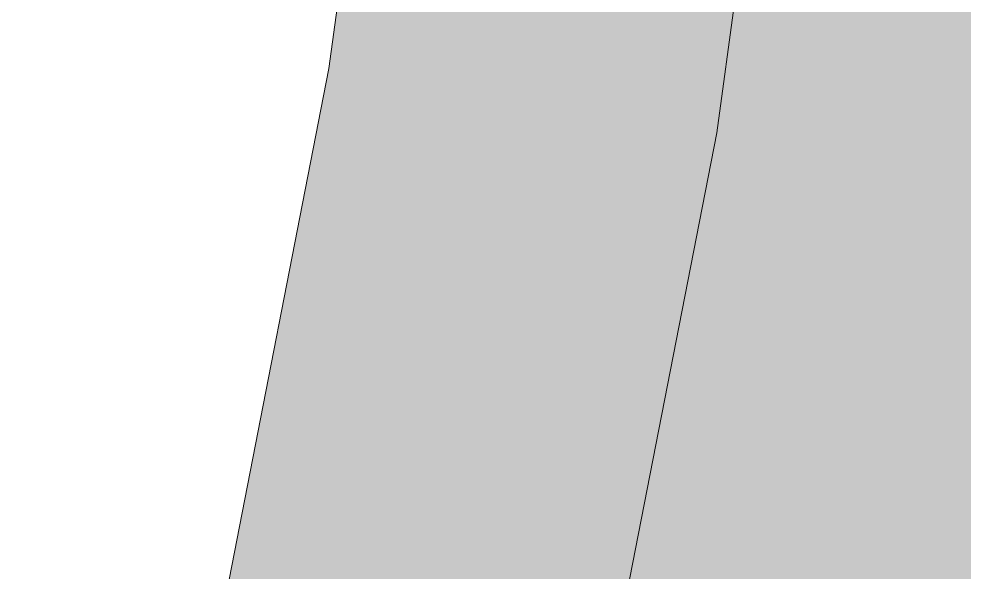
# Model space of a CAD drawing. Header units: metres. Extents: x 4 to 49, y -1186 to 3.
# Drawn here: x 46.75592 to 46.80559, y -1182.87165 to -1182.84257 of the extents above; entities that cross this region are included whole.
import ezdxf

# ---------------------------------------------------------------- set-up
doc = ezdxf.new("R2010")
doc.units = ezdxf.units.M
doc.layers.add('A-FLOR', color=7, linetype='Continuous', lineweight=50)

msp = doc.modelspace()

# ---------------------------------------------------------------- hatches: boundary and pattern name
at = {"layer": 'A-FLOR', "true_color": 0xe1e1e1}
for points in [[(46.792603, -1182.848548), (46.804143, -1182.7631), (46.783566, -1182.760936), (46.772213, -1182.845179), (46.776053, -1182.845814)], [(47.126227, -1182.903661), (47.140433, -1182.798468), (46.804143, -1182.7631), (46.792603, -1182.848548)], [(46.776053, -1182.933143), (46.792603, -1182.848548), (46.772213, -1182.845179), (46.755919, -1182.928584), (46.760519, -1182.929625)], [(47.105849, -1183.007822), (47.126227, -1182.903661), (46.792603, -1182.848548), (46.776053, -1182.933143)]]:
    msp.add_hatch(color=254, dxfattribs=at).paths.add_polyline_path(points)

# ---------------------------------------------------------------- linework, layer by layer
at = {"layer": 'A-FLOR', "color": 252, "lineweight": 18, "true_color": 0x888888}
for p, q in [((46.772213, -1182.845179), (46.783566, -1182.760936)), ((46.792603, -1182.848548), (46.804143, -1182.7631)), ((46.755919, -1182.928584), (46.772213, -1182.845179)), ((46.776053, -1182.933143), (46.792603, -1182.848548))]:
    msp.add_line(p, q, dxfattribs=at)

doc.saveas('drawing.dxf')
